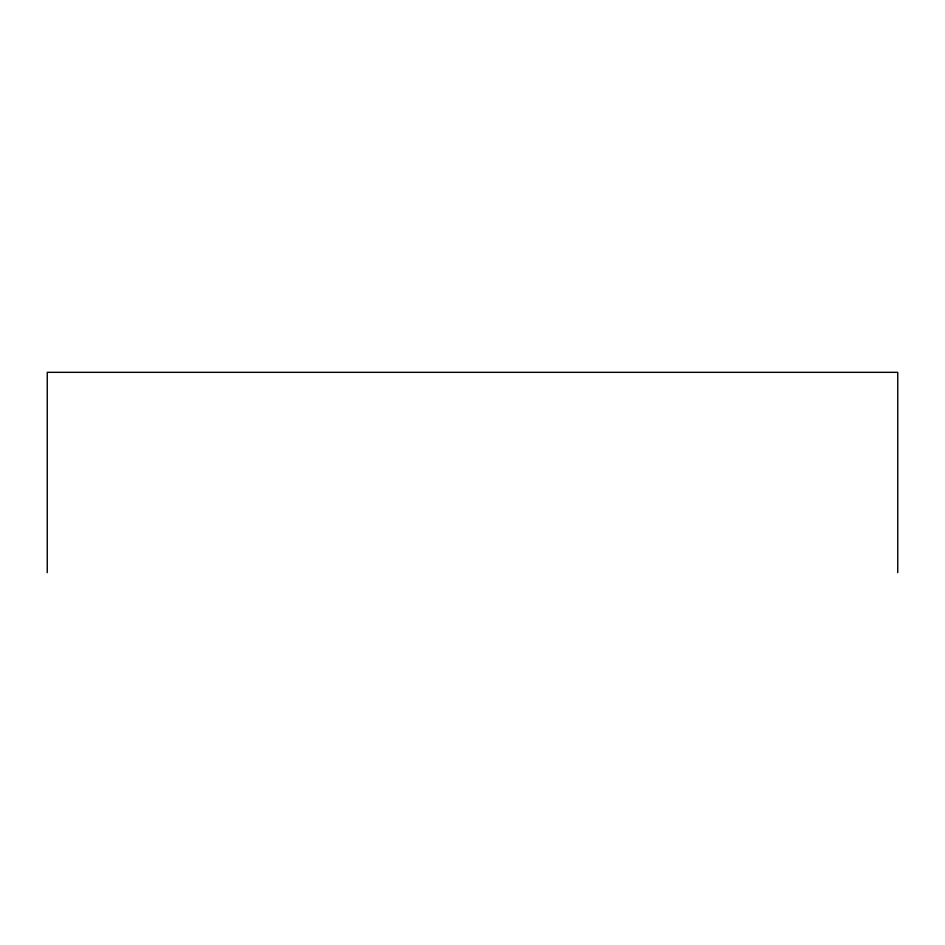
<?xml version="1.0" encoding="UTF-8"?>
<svg xmlns="http://www.w3.org/2000/svg" width="945" height="945" viewBox="0 0 945 945"><rect width="100%" height="100%" fill="white"/><g stroke="black" fill="none" stroke-linecap="round" stroke-linejoin="round"><path stroke-width="1.42" d="M897.75 572.67L897.75 372.33L47.25 372.33L47.25 572.67"/></g></svg>
